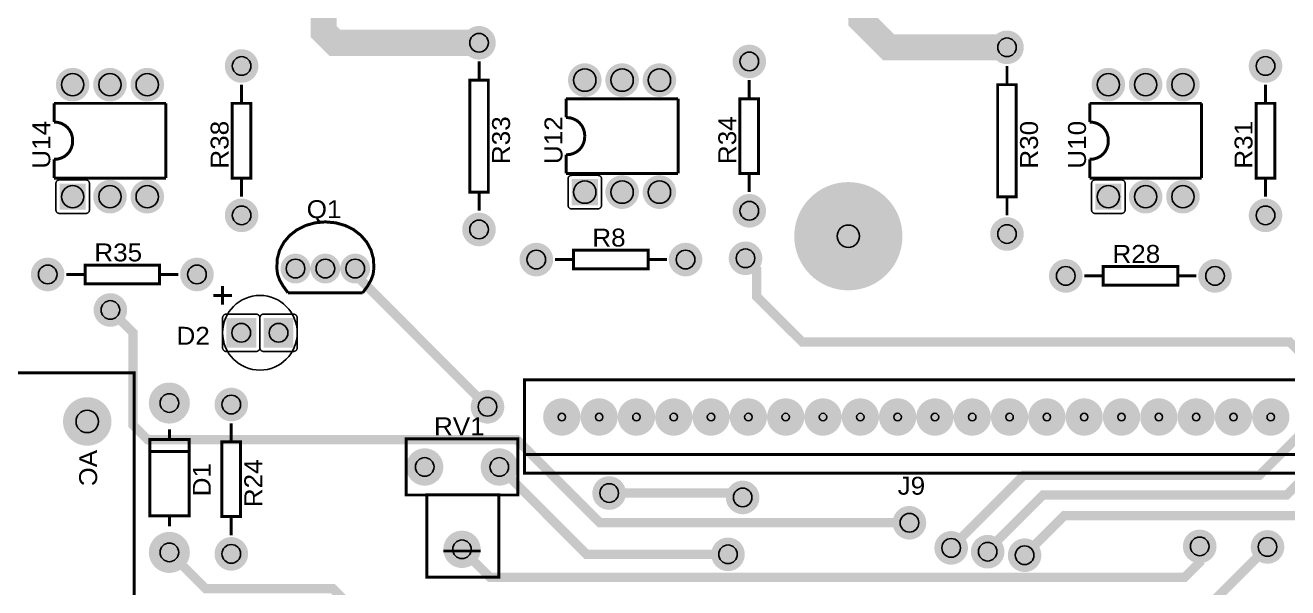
# Model space of a CAD drawing. Header units: inches. Extents: x 0 to 35.7, y 0 to 20.7.
# Drawn here: x 19.46 to 24.82, y 11.18 to 13.56 of the extents above; entities that cross this region are included whole.
import ezdxf

# ---------------------------------------------------------------- set-up
doc = ezdxf.new("R2010")
doc.units = ezdxf.units.IN
doc.header["$MEASUREMENT"] = 0
doc.layers.add('BLK_12AWG', color=7, linetype='Continuous')
doc.styles.get("Standard").update_dxf_attribs({"font": 'arial.ttf'})

# ---------------------------------------------------------------- blocks, each defined once
blk = doc.blocks.new('EPAD')
at = {"const_width": 0.5}
blk.add_lwpolyline([(-0.25, 0, 1), (0.25, 0, 1)], format="xyb", close=True, dxfattribs=at)
blk = doc.blocks.new('RPAD')
blk.add_trace([(-0.5, -0.5), (-0.5, 0.5), (0.5, -0.5), (0.5, 0.5)])
blk = doc.blocks.new('TarjetaCBA2')
for points, const_width in [([(132.5533, 101.4643), (132.1671, 101.4643), (132.1371, 101.4943), (132.1371, 101.9861), (131.9705, 102.1526), (131.8022, 102.1526), (131.8006, 102.1509)], 0.07), ([(133.9683, 101.4521), (133.6514, 101.4521), (133.5785, 101.5249), (133.5785, 102.0076), (133.4285, 102.1576), (133.1537, 102.1576), (133.147, 102.1509)], 0.07), ([(132.5533, 101.4143), (132.5533, 101.3643)], 0.008), ([(132.5533, 101.4143), (132.5533, 101.3643)], 0.008), ([(132.5533, 101.4143), (132.5533, 101.3643)], 0.008), ([(133.9683, 101.4021), (133.9683, 101.3521)], 0.008), ([(133.9683, 101.4021), (133.9683, 101.3521)], 0.008), ([(133.9683, 101.4021), (133.9683, 101.3521)], 0.008), ([(131.9171, 101.3021), (131.9171, 101.3521)], 0.008), ([(131.9171, 101.3021), (131.9171, 101.3521)], 0.008), ([(131.9171, 101.3021), (131.9171, 101.3521)], 0.008), ([(132.5283, 101.0643), (132.5783, 101.0643), (132.5783, 101.3643), (132.5283, 101.3643), (132.5283, 101.0643)], 0.008), ([(132.5283, 101.0643), (132.5783, 101.0643), (132.5783, 101.3643), (132.5283, 101.3643), (132.5283, 101.0643)], 0.008), ([(132.5283, 101.0643), (132.5783, 101.0643), (132.5783, 101.3643), (132.5283, 101.3643), (132.5283, 101.0643)], 0.008), ([(133.2777, 101.3143), (133.2777, 101.3643)], 0.008), ([(133.2777, 101.3143), (133.2777, 101.3643)], 0.008), ([(133.2777, 101.3143), (133.2777, 101.3643)], 0.008), ([(133.9433, 101.0521), (133.9933, 101.0521), (133.9933, 101.3521), (133.9433, 101.3521), (133.9433, 101.0521)], 0.008), ([(133.9433, 101.0521), (133.9933, 101.0521), (133.9933, 101.3521), (133.9433, 101.3521), (133.9433, 101.0521)], 0.008), ([(133.9433, 101.0521), (133.9933, 101.0521), (133.9933, 101.3521), (133.9433, 101.3521), (133.9433, 101.0521)], 0.008), ([(134.6612, 101.3021), (134.6612, 101.3521)], 0.008), ([(134.6612, 101.3021), (134.6612, 101.3521)], 0.008), ([(134.6612, 101.3021), (134.6612, 101.3521)], 0.008), ([(131.4143, 101.2521), (131.4143, 101.3021)], 0.008), ([(131.4143, 101.3021), (131.7143, 101.3021)], 0.008), ([(131.4143, 101.2521), (131.4143, 101.3021)], 0.008), ([(131.4143, 101.3021), (131.7143, 101.3021)], 0.008), ([(131.4143, 101.2521), (131.4143, 101.3021)], 0.008), ([(131.4143, 101.3021), (131.7143, 101.3021)], 0.008), ([(131.7143, 101.1021), (131.7143, 101.3021)], 0.008), ([(131.7143, 101.1021), (131.7143, 101.3021)], 0.008), ([(131.7143, 101.1021), (131.7143, 101.3021)], 0.008), ([(131.8921, 101.1021), (131.9421, 101.1021), (131.9421, 101.3021), (131.8921, 101.3021), (131.8921, 101.1021)], 0.008), ([(131.8921, 101.1021), (131.9421, 101.1021), (131.9421, 101.3021), (131.8921, 101.3021), (131.8921, 101.1021)], 0.008), ([(131.8921, 101.1021), (131.9421, 101.1021), (131.9421, 101.3021), (131.8921, 101.3021), (131.8921, 101.1021)], 0.008), ([(132.7868, 101.2643), (132.7868, 101.3143)], 0.008), ([(132.7868, 101.3143), (133.0868, 101.3143)], 0.008), ([(132.7868, 101.2643), (132.7868, 101.3143)], 0.008), ([(132.7868, 101.3143), (133.0868, 101.3143)], 0.008), ([(132.7868, 101.2643), (132.7868, 101.3143)], 0.008), ([(132.7868, 101.3143), (133.0868, 101.3143)], 0.008), ([(133.0868, 101.1143), (133.0868, 101.3143)], 0.008), ([(133.0868, 101.1143), (133.0868, 101.3143)], 0.008), ([(133.0868, 101.1143), (133.0868, 101.3143)], 0.008), ([(133.2527, 101.1143), (133.3027, 101.1143), (133.3027, 101.3143), (133.2527, 101.3143), (133.2527, 101.1143)], 0.008), ([(133.2527, 101.1143), (133.3027, 101.1143), (133.3027, 101.3143), (133.2527, 101.3143), (133.2527, 101.1143)], 0.008), ([(133.2527, 101.1143), (133.3027, 101.1143), (133.3027, 101.3143), (133.2527, 101.3143), (133.2527, 101.1143)], 0.008), ([(134.1899, 101.2521), (134.1899, 101.3021)], 0.008), ([(134.1899, 101.3021), (134.4899, 101.3021)], 0.008), ([(134.1899, 101.2521), (134.1899, 101.3021)], 0.008), ([(134.1899, 101.3021), (134.4899, 101.3021)], 0.008), ([(134.1899, 101.2521), (134.1899, 101.3021)], 0.008), ([(134.1899, 101.3021), (134.4899, 101.3021)], 0.008), ([(134.4899, 101.1021), (134.4899, 101.3021)], 0.008), ([(134.4899, 101.1021), (134.4899, 101.3021)], 0.008), ([(134.4899, 101.1021), (134.4899, 101.3021)], 0.008), ([(134.6362, 101.1021), (134.6862, 101.1021), (134.6862, 101.3021), (134.6362, 101.3021), (134.6362, 101.1021)], 0.008), ([(134.6362, 101.1021), (134.6862, 101.1021), (134.6862, 101.3021), (134.6362, 101.3021), (134.6362, 101.1021)], 0.008), ([(134.6362, 101.1021), (134.6862, 101.1021), (134.6862, 101.3021), (134.6362, 101.3021), (134.6362, 101.1021)], 0.008), ([(132.8368, 101.2143), (132.8358, 101.2245), (132.8331, 101.2339), (132.8286, 101.2424), (132.8227, 101.2498), (132.8154, 101.2559), (132.8068, 101.2604), (132.7973, 101.2633), (132.7868, 101.2643)], 0.008), ([(132.8368, 101.2143), (132.8358, 101.2245), (132.8331, 101.2339), (132.8286, 101.2424), (132.8227, 101.2498), (132.8154, 101.2559), (132.8068, 101.2604), (132.7973, 101.2633), (132.7868, 101.2643)], 0.008), ([(132.8368, 101.2143), (132.8358, 101.2245), (132.8331, 101.2339), (132.8286, 101.2424), (132.8227, 101.2498), (132.8154, 101.2559), (132.8068, 101.2604), (132.7973, 101.2633), (132.7868, 101.2643)], 0.008), ([(131.4643, 101.2021), (131.4634, 101.2123), (131.4606, 101.2217), (131.4562, 101.2302), (131.4502, 101.2376), (131.4429, 101.2436), (131.4344, 101.2482), (131.4248, 101.2511), (131.4143, 101.2521)], 0.008), ([(131.4643, 101.2021), (131.4634, 101.2123), (131.4606, 101.2217), (131.4562, 101.2302), (131.4502, 101.2376), (131.4429, 101.2436), (131.4344, 101.2482), (131.4248, 101.2511), (131.4143, 101.2521)], 0.008), ([(131.4643, 101.2021), (131.4634, 101.2123), (131.4606, 101.2217), (131.4562, 101.2302), (131.4502, 101.2376), (131.4429, 101.2436), (131.4344, 101.2482), (131.4248, 101.2511), (131.4143, 101.2521)], 0.008), ([(134.2399, 101.2021), (134.239, 101.2123), (134.2362, 101.2217), (134.2318, 101.2302), (134.2258, 101.2376), (134.2185, 101.2436), (134.21, 101.2482), (134.2004, 101.2511), (134.1899, 101.2521)], 0.008), ([(134.2399, 101.2021), (134.239, 101.2123), (134.2362, 101.2217), (134.2318, 101.2302), (134.2258, 101.2376), (134.2185, 101.2436), (134.21, 101.2482), (134.2004, 101.2511), (134.1899, 101.2521)], 0.008), ([(134.2399, 101.2021), (134.239, 101.2123), (134.2362, 101.2217), (134.2318, 101.2302), (134.2258, 101.2376), (134.2185, 101.2436), (134.21, 101.2482), (134.2004, 101.2511), (134.1899, 101.2521)], 0.008), ([(131.4643, 101.2021), (131.4634, 101.1916), (131.4606, 101.182), (131.4562, 101.1735), (131.4502, 101.1662), (131.4429, 101.1603), (131.4344, 101.1558), (131.4248, 101.153), (131.4143, 101.1521)], 0.008), ([(131.4643, 101.2021), (131.4634, 101.1916), (131.4606, 101.182), (131.4562, 101.1735), (131.4502, 101.1662), (131.4429, 101.1603), (131.4344, 101.1558), (131.4248, 101.153), (131.4143, 101.1521)], 0.008), ([(131.4643, 101.2021), (131.4634, 101.1916), (131.4606, 101.182), (131.4562, 101.1735), (131.4502, 101.1662), (131.4429, 101.1603), (131.4344, 101.1558), (131.4248, 101.153), (131.4143, 101.1521)], 0.008), ([(132.8368, 101.2143), (132.8358, 101.2038), (132.8331, 101.1942), (132.8286, 101.1857), (132.8227, 101.1784), (132.8154, 101.1725), (132.8068, 101.168), (132.7973, 101.1652), (132.7868, 101.1643)], 0.008), ([(132.8368, 101.2143), (132.8358, 101.2038), (132.8331, 101.1942), (132.8286, 101.1857), (132.8227, 101.1784), (132.8154, 101.1725), (132.8068, 101.168), (132.7973, 101.1652), (132.7868, 101.1643)], 0.008), ([(132.8368, 101.2143), (132.8358, 101.2038), (132.8331, 101.1942), (132.8286, 101.1857), (132.8227, 101.1784), (132.8154, 101.1725), (132.8068, 101.168), (132.7973, 101.1652), (132.7868, 101.1643)], 0.008), ([(134.2399, 101.2021), (134.239, 101.1916), (134.2362, 101.182), (134.2318, 101.1735), (134.2258, 101.1662), (134.2185, 101.1603), (134.21, 101.1558), (134.2004, 101.153), (134.1899, 101.1521)], 0.008), ([(134.2399, 101.2021), (134.239, 101.1916), (134.2362, 101.182), (134.2318, 101.1735), (134.2258, 101.1662), (134.2185, 101.1603), (134.21, 101.1558), (134.2004, 101.153), (134.1899, 101.1521)], 0.008), ([(134.2399, 101.2021), (134.239, 101.1916), (134.2362, 101.182), (134.2318, 101.1735), (134.2258, 101.1662), (134.2185, 101.1603), (134.21, 101.1558), (134.2004, 101.153), (134.1899, 101.1521)], 0.008), ([(132.7868, 101.1143), (132.7868, 101.1643)], 0.008), ([(132.7868, 101.1143), (132.7868, 101.1643)], 0.008), ([(132.7868, 101.1143), (132.7868, 101.1643)], 0.008), ([(131.4143, 101.1021), (131.4143, 101.1521)], 0.008), ([(131.4143, 101.1021), (131.4143, 101.1521)], 0.008), ([(131.4143, 101.1021), (131.4143, 101.1521)], 0.008), ([(134.1899, 101.1021), (134.1899, 101.1521)], 0.008), ([(134.1899, 101.1021), (134.1899, 101.1521)], 0.008), ([(134.1899, 101.1021), (134.1899, 101.1521)], 0.008), ([(131.4143, 101.1021), (131.7143, 101.1021)], 0.008), ([(131.4143, 101.1021), (131.7143, 101.1021)], 0.008), ([(131.4143, 101.1021), (131.7143, 101.1021)], 0.008), ([(131.9171, 101.0521), (131.9171, 101.1021)], 0.008), ([(131.9171, 101.0521), (131.9171, 101.1021)], 0.008), ([(131.9171, 101.0521), (131.9171, 101.1021)], 0.008), ([(132.7868, 101.1143), (133.0868, 101.1143)], 0.008), ([(132.7868, 101.1143), (133.0868, 101.1143)], 0.008), ([(132.7868, 101.1143), (133.0868, 101.1143)], 0.008), ([(133.2777, 101.0643), (133.2777, 101.1143)], 0.008), ([(133.2777, 101.0643), (133.2777, 101.1143)], 0.008), ([(133.2777, 101.0643), (133.2777, 101.1143)], 0.008), ([(134.1899, 101.1021), (134.4899, 101.1021)], 0.008), ([(134.1899, 101.1021), (134.4899, 101.1021)], 0.008), ([(134.1899, 101.1021), (134.4899, 101.1021)], 0.008), ([(134.6612, 101.0521), (134.6612, 101.1021)], 0.008), ([(134.6612, 101.0521), (134.6612, 101.1021)], 0.008), ([(134.6612, 101.0521), (134.6612, 101.1021)], 0.008), ([(132.5533, 101.0643), (132.5533, 101.0143)], 0.008), ([(132.5533, 101.0643), (132.5533, 101.0143)], 0.008), ([(132.5533, 101.0643), (132.5533, 101.0143)], 0.008), ([(133.9683, 101.0521), (133.9683, 101.0021)], 0.008), ([(133.9683, 101.0521), (133.9683, 101.0021)], 0.008), ([(133.9683, 101.0521), (133.9683, 101.0021)], 0.008), ([(132.0115, 100.8596), (132.0125, 100.8851), (132.019, 100.9088), (132.0304, 100.93), (132.0462, 100.9484), (132.0657, 100.9636), (132.0885, 100.9749), (132.1139, 100.9821), (132.1415, 100.9846)], 0.008), ([(132.0115, 100.8596), (132.0125, 100.8851), (132.019, 100.9088), (132.0304, 100.93), (132.0462, 100.9484), (132.0657, 100.9636), (132.0885, 100.9749), (132.1139, 100.9821), (132.1415, 100.9846)], 0.008), ([(132.0115, 100.8596), (132.0125, 100.8851), (132.019, 100.9088), (132.0304, 100.93), (132.0462, 100.9484), (132.0657, 100.9636), (132.0885, 100.9749), (132.1139, 100.9821), (132.1415, 100.9846)], 0.008), ([(132.2715, 100.8596), (132.2705, 100.8851), (132.264, 100.9088), (132.2526, 100.93), (132.2369, 100.9484), (132.2173, 100.9636), (132.1946, 100.9749), (132.1691, 100.9821), (132.1415, 100.9846)], 0.008), ([(132.2715, 100.8596), (132.2705, 100.8851), (132.264, 100.9088), (132.2526, 100.93), (132.2369, 100.9484), (132.2173, 100.9636), (132.1946, 100.9749), (132.1691, 100.9821), (132.1415, 100.9846)], 0.008), ([(132.2715, 100.8596), (132.2705, 100.8851), (132.264, 100.9088), (132.2526, 100.93), (132.2369, 100.9484), (132.2173, 100.9636), (132.1946, 100.9749), (132.1691, 100.9821), (132.1415, 100.9846)], 0.008), ([(132.8069, 100.8586), (133.0069, 100.8586), (133.0069, 100.9086), (132.8069, 100.9086), (132.8069, 100.8586)], 0.008), ([(132.8069, 100.8586), (133.0069, 100.8586), (133.0069, 100.9086), (132.8069, 100.9086), (132.8069, 100.8586)], 0.008), ([(132.8069, 100.8586), (133.0069, 100.8586), (133.0069, 100.9086), (132.8069, 100.9086), (132.8069, 100.8586)], 0.008), ([(133.8187, 100.1115), (134.0126, 100.3054), (134.6443, 100.3054), (134.7906, 100.4517), (134.7906, 100.5979), (134.726, 100.6626), (134.7226, 100.6626), (133.4199, 100.6626), (133.2974, 100.785), (133.2974, 100.8572), (133.2675, 100.8871)], 0.025), ([(131.4974, 100.8188), (131.6974, 100.8188), (131.6974, 100.8688), (131.4974, 100.8688), (131.4974, 100.8188)], 0.008), ([(131.4974, 100.8188), (131.6974, 100.8188), (131.6974, 100.8688), (131.4974, 100.8688), (131.4974, 100.8188)], 0.008), ([(131.4974, 100.8188), (131.6974, 100.8188), (131.6974, 100.8688), (131.4974, 100.8688), (131.4974, 100.8188)], 0.008), ([(132.0115, 100.8596), (132.0134, 100.8445), (132.019, 100.8289), (132.0284, 100.8125), (132.0415, 100.7946)], 0.008), ([(132.0115, 100.8596), (132.0134, 100.8445), (132.019, 100.8289), (132.0284, 100.8125), (132.0415, 100.7946)], 0.008), ([(132.0115, 100.8596), (132.0134, 100.8445), (132.019, 100.8289), (132.0284, 100.8125), (132.0415, 100.7946)], 0.008), ([(132.576, 100.4894), (132.2215, 100.8438), (132.2215, 100.8596)], 0.025), ([(132.2715, 100.8596), (132.2696, 100.8445), (132.264, 100.8289), (132.2546, 100.8125), (132.2415, 100.7946)], 0.008), ([(132.2715, 100.8596), (132.2696, 100.8445), (132.264, 100.8289), (132.2546, 100.8125), (132.2415, 100.7946)], 0.008), ([(132.2715, 100.8596), (132.2696, 100.8445), (132.264, 100.8289), (132.2546, 100.8125), (132.2415, 100.7946)], 0.008), ([(132.7569, 100.8836), (132.8069, 100.8836)], 0.008), ([(132.7569, 100.8836), (132.8069, 100.8836)], 0.008), ([(132.7569, 100.8836), (132.8069, 100.8836)], 0.008), ([(133.0069, 100.8836), (133.0569, 100.8836)], 0.008), ([(133.0069, 100.8836), (133.0569, 100.8836)], 0.008), ([(133.0069, 100.8836), (133.0569, 100.8836)], 0.008), ([(134.2258, 100.8149), (134.4258, 100.8149), (134.4258, 100.8649), (134.2258, 100.8649), (134.2258, 100.8149)], 0.008), ([(134.2258, 100.8149), (134.4258, 100.8149), (134.4258, 100.8649), (134.2258, 100.8649), (134.2258, 100.8149)], 0.008), ([(134.2258, 100.8149), (134.4258, 100.8149), (134.4258, 100.8649), (134.2258, 100.8649), (134.2258, 100.8149)], 0.008), ([(131.4474, 100.8438), (131.4974, 100.8438)], 0.008), ([(131.4474, 100.8438), (131.4974, 100.8438)], 0.008), ([(131.4474, 100.8438), (131.4974, 100.8438)], 0.008), ([(131.6974, 100.8438), (131.7474, 100.8438)], 0.008), ([(131.6974, 100.8438), (131.7474, 100.8438)], 0.008), ([(131.6974, 100.8438), (131.7474, 100.8438)], 0.008), ([(134.1758, 100.8399), (134.2258, 100.8399)], 0.008), ([(134.1758, 100.8399), (134.2258, 100.8399)], 0.008), ([(134.1758, 100.8399), (134.2258, 100.8399)], 0.008), ([(134.4258, 100.8399), (134.4758, 100.8399)], 0.008), ([(134.4258, 100.8399), (134.4758, 100.8399)], 0.008), ([(134.4258, 100.8399), (134.4758, 100.8399)], 0.008), ([(131.8661, 100.8125), (131.8661, 100.7625)], 0.008), ([(131.8661, 100.8125), (131.8661, 100.7625)], 0.008), ([(131.8661, 100.8125), (131.8661, 100.7625)], 0.008), ([(132.0415, 100.7946), (132.2415, 100.7946)], 0.008), ([(132.0415, 100.7946), (132.2415, 100.7946)], 0.008), ([(132.0415, 100.7946), (132.2415, 100.7946)], 0.008), ([(133.7068, 100.1787), (132.8775, 100.1787), (132.6553, 100.4009), (131.6656, 100.4009), (131.6258, 100.4408), (131.6258, 100.6881), (131.5653, 100.7486)], 0.025), ([(131.8411, 100.7875), (131.8911, 100.7875)], 0.008), ([(131.8411, 100.7875), (131.8911, 100.7875)], 0.008), ([(131.8411, 100.7875), (131.8911, 100.7875)], 0.008), ([(133.9165, 100.1013), (133.9165, 100.1047), (134.065, 100.2533), (134.7181, 100.2533), (134.8144, 100.3496), (134.8144, 100.3836), (134.8856, 100.4548), (134.8856, 100.6312)], 0.025), ([(130.5585, 98.517), (131.6293, 98.517), (131.6293, 100.58), (130.5585, 100.58), (130.5585, 98.517)], 0.008), ([(130.5585, 98.517), (131.6293, 98.517), (131.6293, 100.58), (130.5585, 100.58), (130.5585, 98.517)], 0.008), ([(130.5585, 98.517), (131.6293, 98.517), (131.6293, 100.58), (130.5585, 100.58), (130.5585, 98.517)], 0.008), ([(132.6752, 100.3119), (134.7752, 100.3119), (134.7752, 100.5619), (132.6752, 100.5619), (132.6752, 100.3119)], 0.008), ([(132.6752, 100.3119), (134.7752, 100.3119), (134.7752, 100.5619), (132.6752, 100.5619), (132.6752, 100.3119)], 0.008), ([(132.6752, 100.3119), (134.7752, 100.3119), (134.7752, 100.5619), (132.6752, 100.5619), (132.6752, 100.3119)], 0.008), ([(131.7234, 100.4294), (131.7234, 100.4014)], 0.008), ([(131.7234, 100.4294), (131.7234, 100.4014)], 0.008), ([(131.7234, 100.4294), (131.7234, 100.4014)], 0.008), ([(131.8894, 100.4454), (131.8894, 100.3954)], 0.008), ([(131.8894, 100.4454), (131.8894, 100.3954)], 0.008), ([(131.8894, 100.4454), (131.8894, 100.3954)], 0.008), ([(131.6714, 100.1974), (131.7764, 100.1974), (131.7764, 100.4014), (131.6714, 100.4014), (131.6714, 100.1974)], 0.008), ([(131.6714, 100.1974), (131.7764, 100.1974), (131.7764, 100.4014), (131.6714, 100.4014), (131.6714, 100.1974)], 0.008), ([(131.6714, 100.1974), (131.7764, 100.1974), (131.7764, 100.4014), (131.6714, 100.4014), (131.6714, 100.1974)], 0.008), ([(131.8644, 100.1954), (131.9144, 100.1954), (131.9144, 100.3954), (131.8644, 100.3954), (131.8644, 100.1954)], 0.008), ([(131.8644, 100.1954), (131.9144, 100.1954), (131.9144, 100.3954), (131.8644, 100.3954), (131.8644, 100.1954)], 0.008), ([(131.8644, 100.1954), (131.9144, 100.1954), (131.9144, 100.3954), (131.8644, 100.3954), (131.8644, 100.1954)], 0.008), ([(132.3577, 100.2531), (132.6577, 100.2531), (132.6577, 100.4031), (132.3577, 100.4031), (132.3577, 100.2531)], 0.008), ([(132.3577, 100.2531), (132.6577, 100.2531), (132.6577, 100.4031), (132.3577, 100.4031), (132.3577, 100.2531)], 0.008), ([(132.3577, 100.2531), (132.6577, 100.2531), (132.6577, 100.4031), (132.3577, 100.4031), (132.3577, 100.2531)], 0.008), ([(131.7754, 100.3694), (131.6724, 100.3694)], 0.008), ([(131.7754, 100.3694), (131.6724, 100.3694)], 0.008), ([(131.7754, 100.3694), (131.6724, 100.3694)], 0.008), ([(134.7752, 100.3619), (132.6752, 100.3619)], 0.008), ([(134.7752, 100.3619), (132.6752, 100.3619)], 0.008), ([(134.7752, 100.3619), (132.6752, 100.3619)], 0.008), ([(134.0155, 100.0918), (134.1218, 100.1981), (134.7616, 100.1981), (134.9029, 100.3394), (134.9029, 100.3564)], 0.025), ([(132.6077, 100.3281), (132.8415, 100.0942), (133.2206, 100.0942)], 0.025), ([(132.4132, 100.0328), (132.6061, 100.0328), (132.6061, 100.2533), (132.4132, 100.2533), (132.4132, 100.0328)], 0.008), ([(132.4132, 100.0328), (132.6061, 100.0328), (132.6061, 100.2533), (132.4132, 100.2533), (132.4132, 100.0328)], 0.008), ([(132.4132, 100.0328), (132.6061, 100.0328), (132.6061, 100.2533), (132.4132, 100.2533), (132.4132, 100.0328)], 0.008), ([(132.9021, 100.2583), (133.2432, 100.2583), (133.2549, 100.2466), (133.2599, 100.2466)], 0.025), ([(131.7234, 100.1974), (131.7234, 100.1694)], 0.008), ([(131.7234, 100.1974), (131.7234, 100.1694)], 0.008), ([(131.7234, 100.1974), (131.7234, 100.1694)], 0.008), ([(131.8894, 100.1954), (131.8894, 100.1454)], 0.008), ([(131.8894, 100.1954), (131.8894, 100.1454)], 0.008), ([(131.8894, 100.1954), (131.8894, 100.1454)], 0.008), ([(132.5077, 100.1076), (132.5825, 100.0328), (134.4447, 100.0328), (134.4848, 100.0729), (134.4848, 100.1155)], 0.025), ([(134.6665, 100.114), (134.3782, 99.8257), (133.6651, 99.8257)], 0.025), ([(131.7234, 100.0994), (131.8205, 100.0023), (132.1613, 100.0023), (132.2188, 99.9447), (132.2188, 99.79), (132.5138, 99.4951), (132.7131, 99.4951), (132.7187, 99.4895)], 0.025), ([(132.5577, 100.1031), (132.4577, 100.1031)], 0.008), ([(132.5577, 100.1031), (132.4577, 100.1031)], 0.008), ([(132.5577, 100.1031), (132.4577, 100.1031)], 0.008)]:
    blk.add_lwpolyline(points, dxfattribs=dict(const_width=const_width))
for points in [[(132.8018, 101.1093), (132.8718, 101.1093), (132.8728, 101.1092), (132.8738, 101.1091), (132.8748, 101.1088), (132.8757, 101.1085), (132.8766, 101.1081), (132.8774, 101.1076), (132.8782, 101.107), (132.8789, 101.1064), (132.8795, 101.1057), (132.8801, 101.1049), (132.8806, 101.1041), (132.881, 101.1032), (132.8813, 101.1023), (132.8816, 101.1013), (132.8817, 101.1003), (132.8818, 101.0993), (132.8818, 101.0293), (132.8817, 101.0282), (132.8816, 101.0272), (132.8813, 101.0263), (132.881, 101.0254), (132.8806, 101.0245), (132.8801, 101.0237), (132.8795, 101.0229), (132.8789, 101.0222), (132.8782, 101.0215), (132.8774, 101.021), (132.8766, 101.0205), (132.8757, 101.0201), (132.8748, 101.0197), (132.8738, 101.0195), (132.8728, 101.0193), (132.8718, 101.0193), (132.8018, 101.0193), (132.8007, 101.0193), (132.7997, 101.0195), (132.7988, 101.0197), (132.7979, 101.0201), (132.797, 101.0205), (132.7961, 101.021), (132.7954, 101.0215), (132.7947, 101.0222), (132.794, 101.0229), (132.7935, 101.0237), (132.793, 101.0245), (132.7926, 101.0254), (132.7922, 101.0263), (132.792, 101.0272), (132.7918, 101.0282), (132.7918, 101.0293), (132.7918, 101.0993), (132.7918, 101.1003), (132.792, 101.1013), (132.7922, 101.1023), (132.7926, 101.1032), (132.793, 101.1041), (132.7935, 101.1049), (132.794, 101.1057), (132.7947, 101.1064), (132.7954, 101.107), (132.7961, 101.1076), (132.797, 101.1081), (132.7979, 101.1085), (132.7988, 101.1088), (132.7997, 101.1091), (132.8007, 101.1092), (132.8018, 101.1093)], [(131.4293, 101.0971), (131.4993, 101.0971), (131.5004, 101.097), (131.5014, 101.0969), (131.5024, 101.0966), (131.5033, 101.0963), (131.5042, 101.0959), (131.505, 101.0954), (131.5057, 101.0948), (131.5065, 101.0942), (131.5071, 101.0935), (131.5077, 101.0927), (131.5082, 101.0919), (131.5086, 101.091), (131.5089, 101.0901), (131.5091, 101.0891), (131.5093, 101.0881), (131.5093, 101.0871), (131.5093, 101.0171), (131.5093, 101.016), (131.5091, 101.015), (131.5089, 101.0141), (131.5086, 101.0131), (131.5082, 101.0123), (131.5077, 101.0114), (131.5071, 101.0107), (131.5065, 101.01), (131.5057, 101.0093), (131.505, 101.0088), (131.5042, 101.0083), (131.5033, 101.0079), (131.5024, 101.0075), (131.5014, 101.0073), (131.5004, 101.0071), (131.4993, 101.0071), (131.4293, 101.0071), (131.4283, 101.0071), (131.4273, 101.0073), (131.4263, 101.0075), (131.4254, 101.0079), (131.4245, 101.0083), (131.4237, 101.0088), (131.4229, 101.0093), (131.4222, 101.01), (131.4216, 101.0107), (131.421, 101.0114), (131.4205, 101.0123), (131.4201, 101.0131), (131.4198, 101.0141), (131.4195, 101.015), (131.4194, 101.016), (131.4193, 101.0171), (131.4193, 101.0871), (131.4194, 101.0881), (131.4195, 101.0891), (131.4198, 101.0901), (131.4201, 101.091), (131.4205, 101.0919), (131.421, 101.0927), (131.4216, 101.0935), (131.4222, 101.0942), (131.4229, 101.0948), (131.4237, 101.0954), (131.4245, 101.0959), (131.4254, 101.0963), (131.4263, 101.0966), (131.4273, 101.0969), (131.4283, 101.097), (131.4293, 101.0971)], [(134.2049, 101.0971), (134.2749, 101.0971), (134.276, 101.097), (134.277, 101.0969), (134.2779, 101.0966), (134.2789, 101.0963), (134.2797, 101.0959), (134.2806, 101.0954), (134.2813, 101.0948), (134.282, 101.0942), (134.2827, 101.0935), (134.2833, 101.0927), (134.2837, 101.0919), (134.2842, 101.091), (134.2845, 101.0901), (134.2847, 101.0891), (134.2849, 101.0881), (134.2849, 101.0871), (134.2849, 101.0171), (134.2849, 101.016), (134.2847, 101.015), (134.2845, 101.0141), (134.2842, 101.0131), (134.2837, 101.0123), (134.2833, 101.0114), (134.2827, 101.0107), (134.282, 101.01), (134.2813, 101.0093), (134.2806, 101.0088), (134.2797, 101.0083), (134.2789, 101.0079), (134.2779, 101.0075), (134.277, 101.0073), (134.276, 101.0071), (134.2749, 101.0071), (134.2049, 101.0071), (134.2039, 101.0071), (134.2029, 101.0073), (134.2019, 101.0075), (134.201, 101.0079), (134.2001, 101.0083), (134.1993, 101.0088), (134.1985, 101.0093), (134.1978, 101.01), (134.1972, 101.0107), (134.1966, 101.0114), (134.1961, 101.0123), (134.1957, 101.0131), (134.1954, 101.0141), (134.1951, 101.015), (134.195, 101.016), (134.1949, 101.0171), (134.1949, 101.0871), (134.195, 101.0881), (134.1951, 101.0891), (134.1954, 101.0901), (134.1957, 101.091), (134.1961, 101.0919), (134.1966, 101.0927), (134.1972, 101.0935), (134.1978, 101.0942), (134.1985, 101.0948), (134.1993, 101.0954), (134.2001, 101.0959), (134.201, 101.0963), (134.2019, 101.0966), (134.2029, 101.0969), (134.2039, 101.097), (134.2049, 101.0971)], [(131.8761, 100.7375), (131.9561, 100.7375), (131.9571, 100.7375), (131.9581, 100.7373), (131.9591, 100.7371), (131.96, 100.7368), (131.9609, 100.7363), (131.9617, 100.7358), (131.9625, 100.7353), (131.9632, 100.7346), (131.9638, 100.7339), (131.9644, 100.7332), (131.9649, 100.7323), (131.9653, 100.7315), (131.9656, 100.7305), (131.9659, 100.7296), (131.966, 100.7286), (131.9661, 100.7275), (131.9661, 100.6475), (131.966, 100.6465), (131.9659, 100.6455), (131.9656, 100.6445), (131.9653, 100.6436), (131.9649, 100.6427), (131.9644, 100.6419), (131.9638, 100.6411), (131.9632, 100.6404), (131.9625, 100.6398), (131.9617, 100.6392), (131.9609, 100.6387), (131.96, 100.6383), (131.9591, 100.638), (131.9581, 100.6377), (131.9571, 100.6376), (131.9561, 100.6375), (131.8761, 100.6375), (131.875, 100.6376), (131.874, 100.6377), (131.8731, 100.638), (131.8721, 100.6383), (131.8713, 100.6387), (131.8704, 100.6392), (131.8697, 100.6398), (131.869, 100.6404), (131.8683, 100.6411), (131.8678, 100.6419), (131.8673, 100.6427), (131.8668, 100.6436), (131.8665, 100.6445), (131.8663, 100.6455), (131.8661, 100.6465), (131.8661, 100.6475), (131.8661, 100.7275), (131.8661, 100.7286), (131.8663, 100.7296), (131.8665, 100.7305), (131.8668, 100.7315), (131.8673, 100.7323), (131.8678, 100.7332), (131.8683, 100.7339), (131.869, 100.7346), (131.8697, 100.7353), (131.8704, 100.7358), (131.8713, 100.7363), (131.8721, 100.7368), (131.8731, 100.7371), (131.874, 100.7373), (131.875, 100.7375), (131.8761, 100.7375)], [(131.9761, 100.7375), (132.0561, 100.7375), (132.0571, 100.7375), (132.0581, 100.7373), (132.0591, 100.7371), (132.06, 100.7368), (132.0609, 100.7363), (132.0617, 100.7358), (132.0625, 100.7353), (132.0632, 100.7346), (132.0638, 100.7339), (132.0644, 100.7332), (132.0649, 100.7323), (132.0653, 100.7315), (132.0656, 100.7305), (132.0659, 100.7296), (132.066, 100.7286), (132.0661, 100.7275), (132.0661, 100.6475), (132.066, 100.6465), (132.0659, 100.6455), (132.0656, 100.6445), (132.0653, 100.6436), (132.0649, 100.6427), (132.0644, 100.6419), (132.0638, 100.6411), (132.0632, 100.6404), (132.0625, 100.6398), (132.0617, 100.6392), (132.0609, 100.6387), (132.06, 100.6383), (132.0591, 100.638), (132.0581, 100.6377), (132.0571, 100.6376), (132.0561, 100.6375), (131.9761, 100.6375), (131.975, 100.6376), (131.974, 100.6377), (131.9731, 100.638), (131.9721, 100.6383), (131.9713, 100.6387), (131.9704, 100.6392), (131.9697, 100.6398), (131.969, 100.6404), (131.9683, 100.6411), (131.9678, 100.6419), (131.9673, 100.6427), (131.9668, 100.6436), (131.9665, 100.6445), (131.9663, 100.6455), (131.9661, 100.6465), (131.9661, 100.6475), (131.9661, 100.7275), (131.9661, 100.7286), (131.9663, 100.7296), (131.9665, 100.7305), (131.9668, 100.7315), (131.9673, 100.7323), (131.9678, 100.7332), (131.9683, 100.7339), (131.969, 100.7346), (131.9697, 100.7353), (131.9704, 100.7358), (131.9713, 100.7363), (131.9721, 100.7368), (131.9731, 100.7371), (131.974, 100.7373), (131.975, 100.7375), (131.9761, 100.7375)]]:
    blk.add_lwpolyline(points, close=True)
for centre, radius in [((132.5533, 101.4643), 0.025), ((133.9683, 101.4521), 0.025), ((133.2777, 101.4143), 0.025), ((131.9171, 101.4021), 0.025), ((134.6612, 101.4021), 0.025), ((131.4643, 101.3521), 0.03), ((131.5643, 101.3521), 0.03), ((131.6643, 101.3521), 0.03), ((132.8368, 101.3643), 0.03), ((132.9368, 101.3643), 0.03), ((133.0368, 101.3643), 0.03), ((134.2399, 101.3521), 0.03), ((134.3399, 101.3521), 0.03), ((134.4399, 101.3521), 0.03), ((131.4643, 101.0521), 0.03), ((131.5643, 101.0521), 0.03), ((131.6643, 101.0521), 0.03), ((132.8368, 101.0643), 0.03), ((132.9368, 101.0643), 0.03), ((133.0368, 101.0643), 0.03), ((134.2399, 101.0521), 0.03), ((134.3399, 101.0521), 0.03), ((134.4399, 101.0521), 0.03), ((133.2777, 101.0143), 0.025), ((131.9171, 101.0021), 0.025), ((134.6612, 101.0021), 0.025), ((132.5533, 100.9643), 0.025), ((133.5431, 100.9462), 0.03), ((133.9683, 100.9521), 0.025), ((132.7069, 100.8836), 0.025), ((133.1069, 100.8836), 0.025), ((133.2675, 100.8871), 0.025), ((131.3974, 100.8438), 0.025), ((131.7974, 100.8438), 0.025), ((132.0615, 100.8596), 0.025), ((132.1415, 100.8596), 0.025), ((132.2215, 100.8596), 0.025), ((134.1258, 100.8399), 0.025), ((134.5258, 100.8399), 0.025), ((131.5653, 100.7486), 0.025), ((131.9661, 100.6875), 0.1), ((131.9661, 100.6875), 0.1), ((131.9661, 100.6875), 0.1), ((131.9161, 100.6875), 0.025), ((132.0161, 100.6875), 0.025), ((131.9661, 100.6875), 0), ((131.9661, 100.6875), 0), ((131.9661, 100.6875), 0), ((131.7234, 100.4994), 0.025), ((131.8894, 100.4954), 0.025), ((132.576, 100.4894), 0.025), ((131.5034, 100.4501), 0.03), ((132.7752, 100.4619), 0.01), ((132.8752, 100.4619), 0.01), ((132.9752, 100.4619), 0.01), ((133.0752, 100.4619), 0.01), ((133.1752, 100.4619), 0.01), ((133.2752, 100.4619), 0.01), ((133.3752, 100.4619), 0.01), ((133.4752, 100.4619), 0.01), ((133.5752, 100.4619), 0.01), ((133.6752, 100.4619), 0.01), ((133.7752, 100.4619), 0.01), ((133.8752, 100.4619), 0.01), ((133.9752, 100.4619), 0.01), ((134.0752, 100.4619), 0.01), ((134.1752, 100.4619), 0.01), ((134.2752, 100.4619), 0.01), ((134.3752, 100.4619), 0.01), ((134.4752, 100.4619), 0.01), ((134.5752, 100.4619), 0.01), ((134.6752, 100.4619), 0.01), ((132.4077, 100.3281), 0.025), ((132.6077, 100.3281), 0.025), ((132.9021, 100.2583), 0.025), ((133.2599, 100.2466), 0.025), ((133.7068, 100.1787), 0.025), ((131.7234, 100.0994), 0.025), ((131.8894, 100.0954), 0.025), ((132.5077, 100.1076), 0.025), ((133.2206, 100.0942), 0.025), ((133.8187, 100.1115), 0.025), ((133.9165, 100.1013), 0.025), ((134.4848, 100.1155), 0.025), ((134.6665, 100.114), 0.025), ((134.0155, 100.0918), 0.025)]:
    blk.add_circle(centre, radius)
for name, p, xscale, yscale in [('EPAD', (132.5533, 101.4643), 0.09, 0.09), ('EPAD', (132.5533, 101.4643), 0.07, 0.07), ('EPAD', (133.9683, 101.4521), 0.09, 0.09), ('EPAD', (133.9683, 101.4521), 0.07, 0.07), ('EPAD', (131.9171, 101.4021), 0.09, 0.09), ('EPAD', (131.9171, 101.4021), 0.07, 0.07), ('EPAD', (133.2777, 101.4143), 0.09, 0.09), ('EPAD', (133.2777, 101.4143), 0.07, 0.07), ('EPAD', (134.6612, 101.4021), 0.09, 0.09), ('EPAD', (134.6612, 101.4021), 0.07, 0.07), ('EPAD', (132.8368, 101.3643), 0.09, 0.09), ('EPAD', (132.9368, 101.3643), 0.09, 0.09), ('EPAD', (133.0368, 101.3643), 0.09, 0.09), ('EPAD', (131.4643, 101.3521), 0.09, 0.09), ('EPAD', (131.4643, 101.3521), 0.07, 0.07), ('EPAD', (131.5643, 101.3521), 0.09, 0.09), ('EPAD', (131.5643, 101.3521), 0.07, 0.07), ('EPAD', (131.6643, 101.3521), 0.09, 0.09), ('EPAD', (131.6643, 101.3521), 0.07, 0.07), ('EPAD', (132.8368, 101.3643), 0.07, 0.07), ('EPAD', (132.9368, 101.3643), 0.07, 0.07), ('EPAD', (133.0368, 101.3643), 0.07, 0.07), ('EPAD', (134.2399, 101.3521), 0.09, 0.09), ('EPAD', (134.2399, 101.3521), 0.07, 0.07), ('EPAD', (134.3399, 101.3521), 0.09, 0.09), ('EPAD', (134.3399, 101.3521), 0.07, 0.07), ('EPAD', (134.4399, 101.3521), 0.09, 0.09), ('EPAD', (134.4399, 101.3521), 0.07, 0.07), ('RPAD', (132.8368, 101.0643), 0.07, 0.07), ('EPAD', (132.9368, 101.0643), 0.09, 0.09), ('EPAD', (132.9368, 101.0643), 0.07, 0.07), ('EPAD', (133.0368, 101.0643), 0.09, 0.09), ('EPAD', (133.0368, 101.0643), 0.07, 0.07), ('RPAD', (131.4643, 101.0521), 0.07, 0.07), ('EPAD', (131.5643, 101.0521), 0.09, 0.09), ('EPAD', (131.5643, 101.0521), 0.07, 0.07), ('EPAD', (131.6643, 101.0521), 0.09, 0.09), ('EPAD', (131.6643, 101.0521), 0.07, 0.07), ('EPAD', (133.5431, 100.9462), 0.29, 0.29), ('EPAD', (133.5431, 100.9462), 0.25, 0.25), ('RPAD', (134.2399, 101.0521), 0.07, 0.07), ('EPAD', (134.3399, 101.0521), 0.09, 0.09), ('EPAD', (134.3399, 101.0521), 0.07, 0.07), ('EPAD', (134.4399, 101.0521), 0.09, 0.09), ('EPAD', (134.4399, 101.0521), 0.07, 0.07), ('EPAD', (131.9171, 101.0021), 0.09, 0.09), ('EPAD', (131.9171, 101.0021), 0.07, 0.07), ('EPAD', (133.2777, 101.0143), 0.09, 0.09), ('EPAD', (133.2777, 101.0143), 0.07, 0.07), ('EPAD', (134.6612, 101.0021), 0.09, 0.09), ('EPAD', (134.6612, 101.0021), 0.07, 0.07), ('EPAD', (132.5533, 100.9643), 0.09, 0.09), ('EPAD', (132.5533, 100.9643), 0.07, 0.07), ('EPAD', (133.9683, 100.9521), 0.09, 0.09), ('EPAD', (133.9683, 100.9521), 0.07, 0.07), ('EPAD', (133.2675, 100.8871), 0.09, 0.09), ('EPAD', (132.0615, 100.8596), 0.08, 0.08), ('EPAD', (132.1415, 100.8596), 0.08, 0.08), ('EPAD', (132.2215, 100.8596), 0.08, 0.08), ('EPAD', (132.7069, 100.8836), 0.09, 0.09), ('EPAD', (132.7069, 100.8836), 0.07, 0.07), ('EPAD', (133.1069, 100.8836), 0.09, 0.09), ('EPAD', (133.1069, 100.8836), 0.07, 0.07), ('EPAD', (133.2675, 100.8871), 0.07, 0.07), ('EPAD', (131.3974, 100.8438), 0.09, 0.09), ('EPAD', (131.3974, 100.8438), 0.07, 0.07), ('EPAD', (131.7974, 100.8438), 0.09, 0.09), ('EPAD', (131.7974, 100.8438), 0.07, 0.07), ('EPAD', (132.0615, 100.8596), 0.06, 0.06), ('EPAD', (132.1415, 100.8596), 0.06, 0.06), ('EPAD', (132.2215, 100.8596), 0.06, 0.06), ('EPAD', (134.1258, 100.8399), 0.09, 0.09), ('EPAD', (134.1258, 100.8399), 0.07, 0.07), ('EPAD', (134.5258, 100.8399), 0.09, 0.09), ('EPAD', (134.5258, 100.8399), 0.07, 0.07), ('EPAD', (131.5653, 100.7486), 0.09, 0.09), ('EPAD', (131.5653, 100.7486), 0.07, 0.07), ('RPAD', (131.9161, 100.6875), 0.08, 0.08), ('RPAD', (132.0161, 100.6875), 0.08, 0.08), ('EPAD', (131.7234, 100.4994), 0.11, 0.11), ('EPAD', (131.7234, 100.4994), 0.09, 0.09), ('EPAD', (131.8894, 100.4954), 0.09, 0.09), ('EPAD', (131.8894, 100.4954), 0.07, 0.07), ('EPAD', (132.576, 100.4894), 0.09, 0.09), ('EPAD', (132.576, 100.4894), 0.07, 0.07), ('EPAD', (131.5034, 100.4501), 0.13, 0.13), ('EPAD', (131.5034, 100.4501), 0.1, 0.1), ('EPAD', (132.7752, 100.4619), 0.1, 0.1), ('EPAD', (132.7752, 100.4619), 0.08, 0.08), ('EPAD', (132.8752, 100.4619), 0.1, 0.1), ('EPAD', (132.8752, 100.4619), 0.08, 0.08), ('EPAD', (132.9752, 100.4619), 0.1, 0.1), ('EPAD', (132.9752, 100.4619), 0.08, 0.08), ('EPAD', (133.0752, 100.4619), 0.1, 0.1), ('EPAD', (133.0752, 100.4619), 0.08, 0.08), ('EPAD', (133.1752, 100.4619), 0.1, 0.1), ('EPAD', (133.1752, 100.4619), 0.08, 0.08), ('EPAD', (133.2752, 100.4619), 0.1, 0.1), ('EPAD', (133.2752, 100.4619), 0.08, 0.08), ('EPAD', (133.3752, 100.4619), 0.1, 0.1), ('EPAD', (133.3752, 100.4619), 0.08, 0.08), ('EPAD', (133.4752, 100.4619), 0.1, 0.1), ('EPAD', (133.4752, 100.4619), 0.08, 0.08), ('EPAD', (133.5752, 100.4619), 0.1, 0.1), ('EPAD', (133.5752, 100.4619), 0.08, 0.08), ('EPAD', (133.6752, 100.4619), 0.1, 0.1), ('EPAD', (133.6752, 100.4619), 0.08, 0.08), ('EPAD', (133.7752, 100.4619), 0.1, 0.1), ('EPAD', (133.7752, 100.4619), 0.08, 0.08), ('EPAD', (133.8752, 100.4619), 0.1, 0.1), ('EPAD', (133.8752, 100.4619), 0.08, 0.08), ('EPAD', (133.9752, 100.4619), 0.1, 0.1), ('EPAD', (133.9752, 100.4619), 0.08, 0.08), ('EPAD', (134.0752, 100.4619), 0.1, 0.1), ('EPAD', (134.0752, 100.4619), 0.08, 0.08), ('EPAD', (134.1752, 100.4619), 0.1, 0.1), ('EPAD', (134.1752, 100.4619), 0.08, 0.08), ('EPAD', (134.2752, 100.4619), 0.1, 0.1), ('EPAD', (134.2752, 100.4619), 0.08, 0.08), ('EPAD', (134.3752, 100.4619), 0.1, 0.1), ('EPAD', (134.3752, 100.4619), 0.08, 0.08), ('EPAD', (134.4752, 100.4619), 0.1, 0.1), ('EPAD', (134.4752, 100.4619), 0.08, 0.08), ('EPAD', (134.5752, 100.4619), 0.1, 0.1), ('EPAD', (134.5752, 100.4619), 0.08, 0.08), ('EPAD', (134.6752, 100.4619), 0.1, 0.1), ('EPAD', (134.6752, 100.4619), 0.08, 0.08), ('EPAD', (132.4077, 100.3281), 0.1, 0.1), ('EPAD', (132.4077, 100.3281), 0.08, 0.08), ('EPAD', (132.6077, 100.3281), 0.1, 0.1), ('EPAD', (132.6077, 100.3281), 0.08, 0.08), ('EPAD', (132.9021, 100.2583), 0.09, 0.09), ('EPAD', (132.9021, 100.2583), 0.07, 0.07), ('EPAD', (133.2599, 100.2466), 0.09, 0.09), ('EPAD', (133.2599, 100.2466), 0.07, 0.07), ('EPAD', (133.7068, 100.1787), 0.09, 0.09), ('EPAD', (133.7068, 100.1787), 0.07, 0.07), ('EPAD', (131.7234, 100.0994), 0.11, 0.11), ('EPAD', (132.5077, 100.1076), 0.1, 0.1), ('EPAD', (133.8187, 100.1115), 0.09, 0.09), ('EPAD', (134.4848, 100.1155), 0.09, 0.09), ('EPAD', (134.6665, 100.114), 0.09, 0.09), ('EPAD', (131.7234, 100.0994), 0.09, 0.09), ('EPAD', (131.8894, 100.0954), 0.09, 0.09), ('EPAD', (131.8894, 100.0954), 0.07, 0.07), ('EPAD', (132.5077, 100.1076), 0.08, 0.08), ('EPAD', (133.2206, 100.0942), 0.09, 0.09), ('EPAD', (133.2206, 100.0942), 0.07, 0.07), ('EPAD', (133.8187, 100.1115), 0.07, 0.07), ('EPAD', (133.9165, 100.1013), 0.09, 0.09), ('EPAD', (133.9165, 100.1013), 0.07, 0.07), ('EPAD', (134.0155, 100.0918), 0.09, 0.09), ('EPAD', (134.0155, 100.0918), 0.07, 0.07), ('EPAD', (134.4848, 100.1155), 0.07, 0.07), ('EPAD', (134.6665, 100.114), 0.07, 0.07)]:
    blk.add_blockref(name, p, dxfattribs=dict(xscale=xscale, yscale=yscale))
at = {"width": 1.041667}
for s, p in [('U14', (131.4043, 101.1271)), ('U14', (131.4043, 101.1271)), ('U14', (131.4043, 101.1271)), ('R38', (131.8821, 101.1271)), ('R38', (131.8821, 101.1271)), ('R38', (131.8821, 101.1271)), ('R33', (132.6363, 101.1393)), ('R33', (132.6363, 101.1393)), ('R33', (132.6363, 101.1393)), ('U12', (132.7768, 101.1393)), ('U12', (132.7768, 101.1393)), ('U12', (132.7768, 101.1393)), ('R34', (133.2427, 101.1393)), ('R34', (133.2427, 101.1393)), ('R34', (133.2427, 101.1393)), ('R30', (134.0513, 101.1271)), ('R30', (134.0513, 101.1271)), ('R30', (134.0513, 101.1271)), ('U10', (134.1799, 101.1271)), ('U10', (134.1799, 101.1271)), ('U10', (134.1799, 101.1271)), ('R31', (134.6262, 101.1271)), ('R31', (134.6262, 101.1271)), ('R31', (134.6262, 101.1271)), ('D1', (131.8344, 100.2494)), ('D1', (131.8344, 100.2494)), ('D1', (131.8344, 100.2494)), ('R24', (131.9724, 100.2204)), ('R24', (131.9724, 100.2204)), ('R24', (131.9724, 100.2204))]:
    blk.add_text(s, height=0.048, rotation=90, dxfattribs=at).set_placement(p)
for s, p in [('Q1', (132.0915, 100.9946)), ('Q1', (132.0915, 100.9946)), ('Q1', (132.0915, 100.9946)), ('R8', (132.8569, 100.9186)), ('R8', (132.8569, 100.9186)), ('R8', (132.8569, 100.9186)), ('R35', (131.5224, 100.8788)), ('R35', (131.5224, 100.8788)), ('R35', (131.5224, 100.8788)), ('R28', (134.2508, 100.8749)), ('R28', (134.2508, 100.8749)), ('R28', (134.2508, 100.8749)), ('D2', (131.7426, 100.6555)), ('D2', (131.7426, 100.6555)), ('D2', (131.7426, 100.6555)), ('RV1', (132.4327, 100.4131)), ('RV1', (132.4327, 100.4131)), ('RV1', (132.4327, 100.4131)), ('J9', (133.6752, 100.2539)), ('J9', (133.6752, 100.2539)), ('J9', (133.6752, 100.2539))]:
    blk.add_text(s, height=0.048, dxfattribs=at).set_placement(p)
at = {"text_generation_flag": 2, "width": 1.041667}
blk.add_text('AC', height=0.048, rotation=90, dxfattribs=at).set_placement((131.5298, 100.374))
blk.add_text('AC', height=0.048, rotation=90, dxfattribs=at).set_placement((131.5298, 100.374))
blk.add_text('AC', height=0.048, rotation=90, dxfattribs=at).set_placement((131.5298, 100.374))

msp = doc.modelspace()

# ---------------------------------------------------------------- block references
at = {"layer": 'BLK_12AWG', "xscale": 1.584, "yscale": 1.584, "zscale": 1.584}
msp.add_blockref('TarjetaCBA2', (-188.575, -147.2307), dxfattribs=at)

doc.saveas('drawing.dxf')
